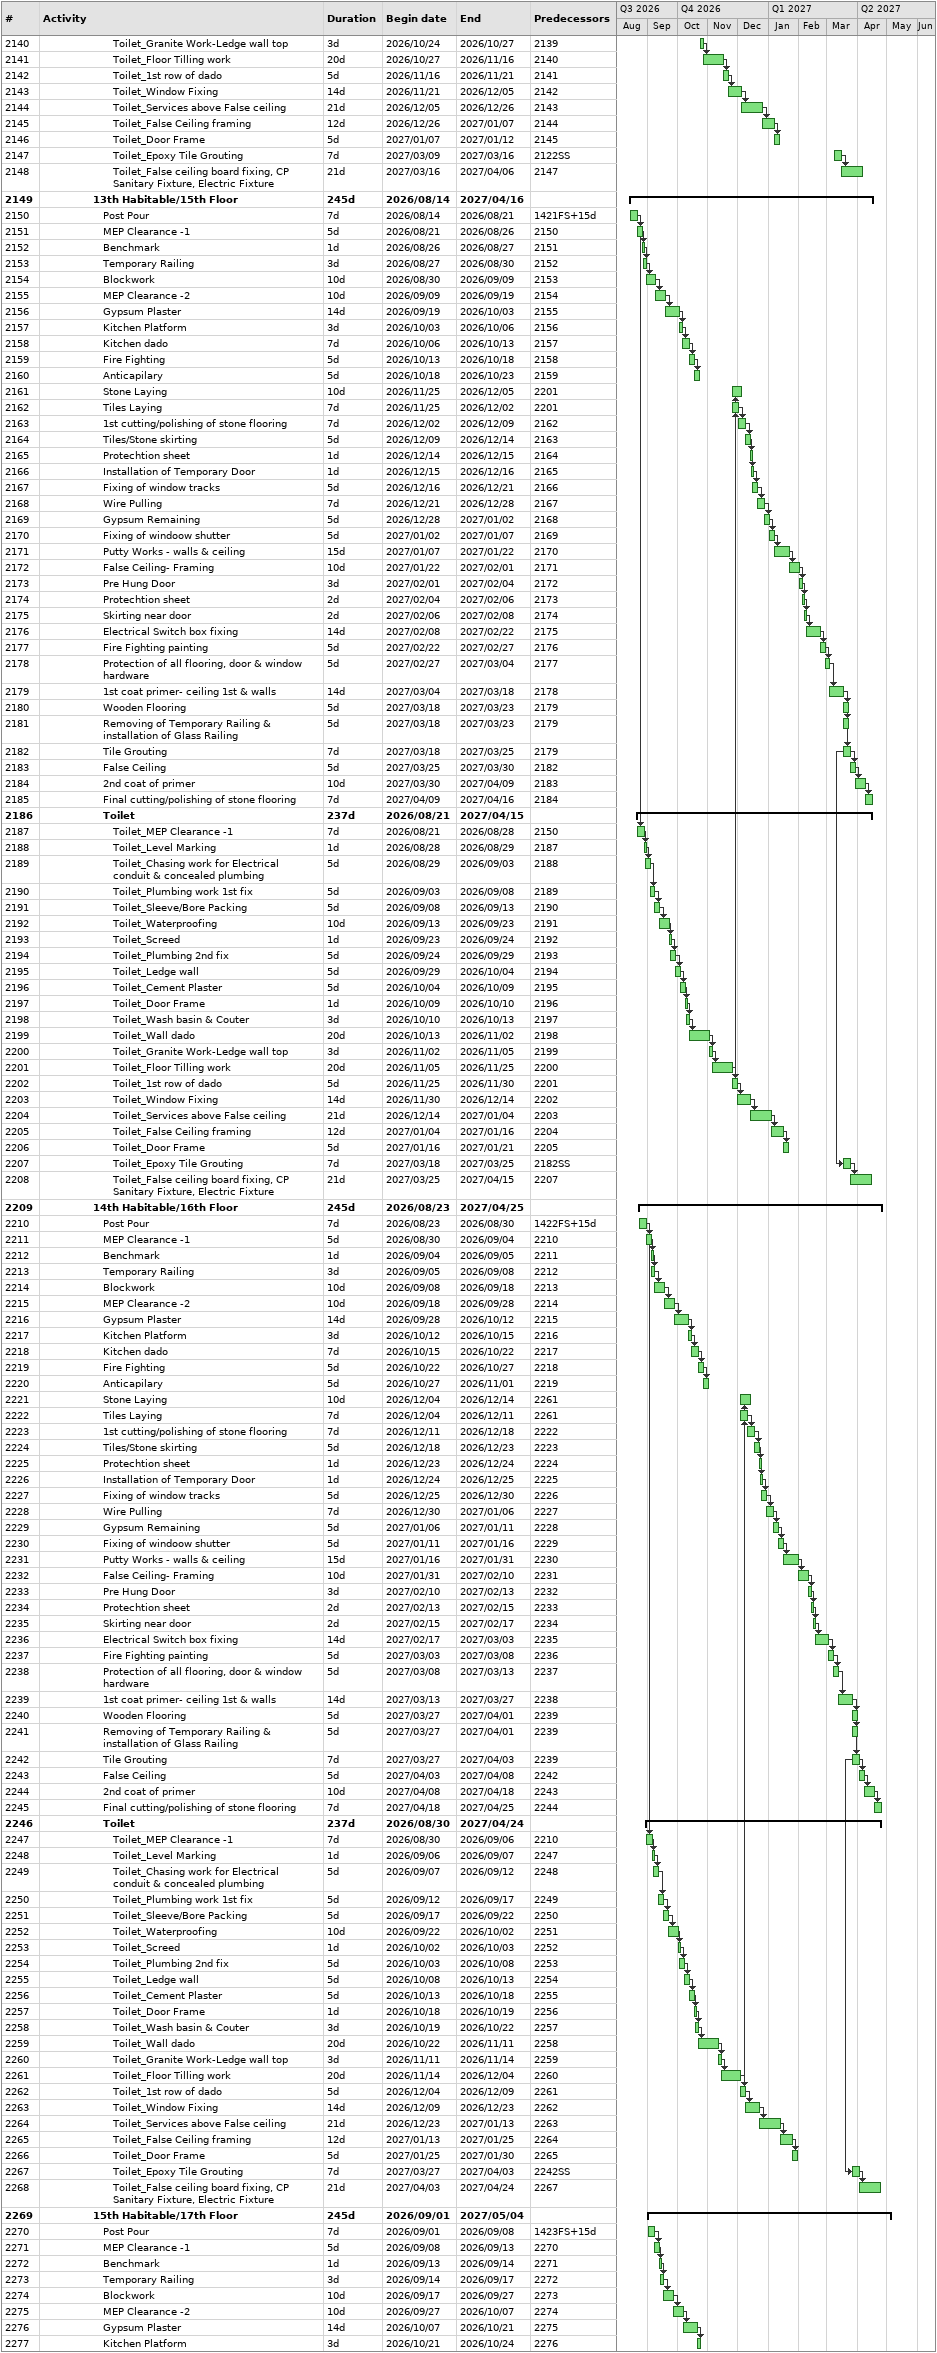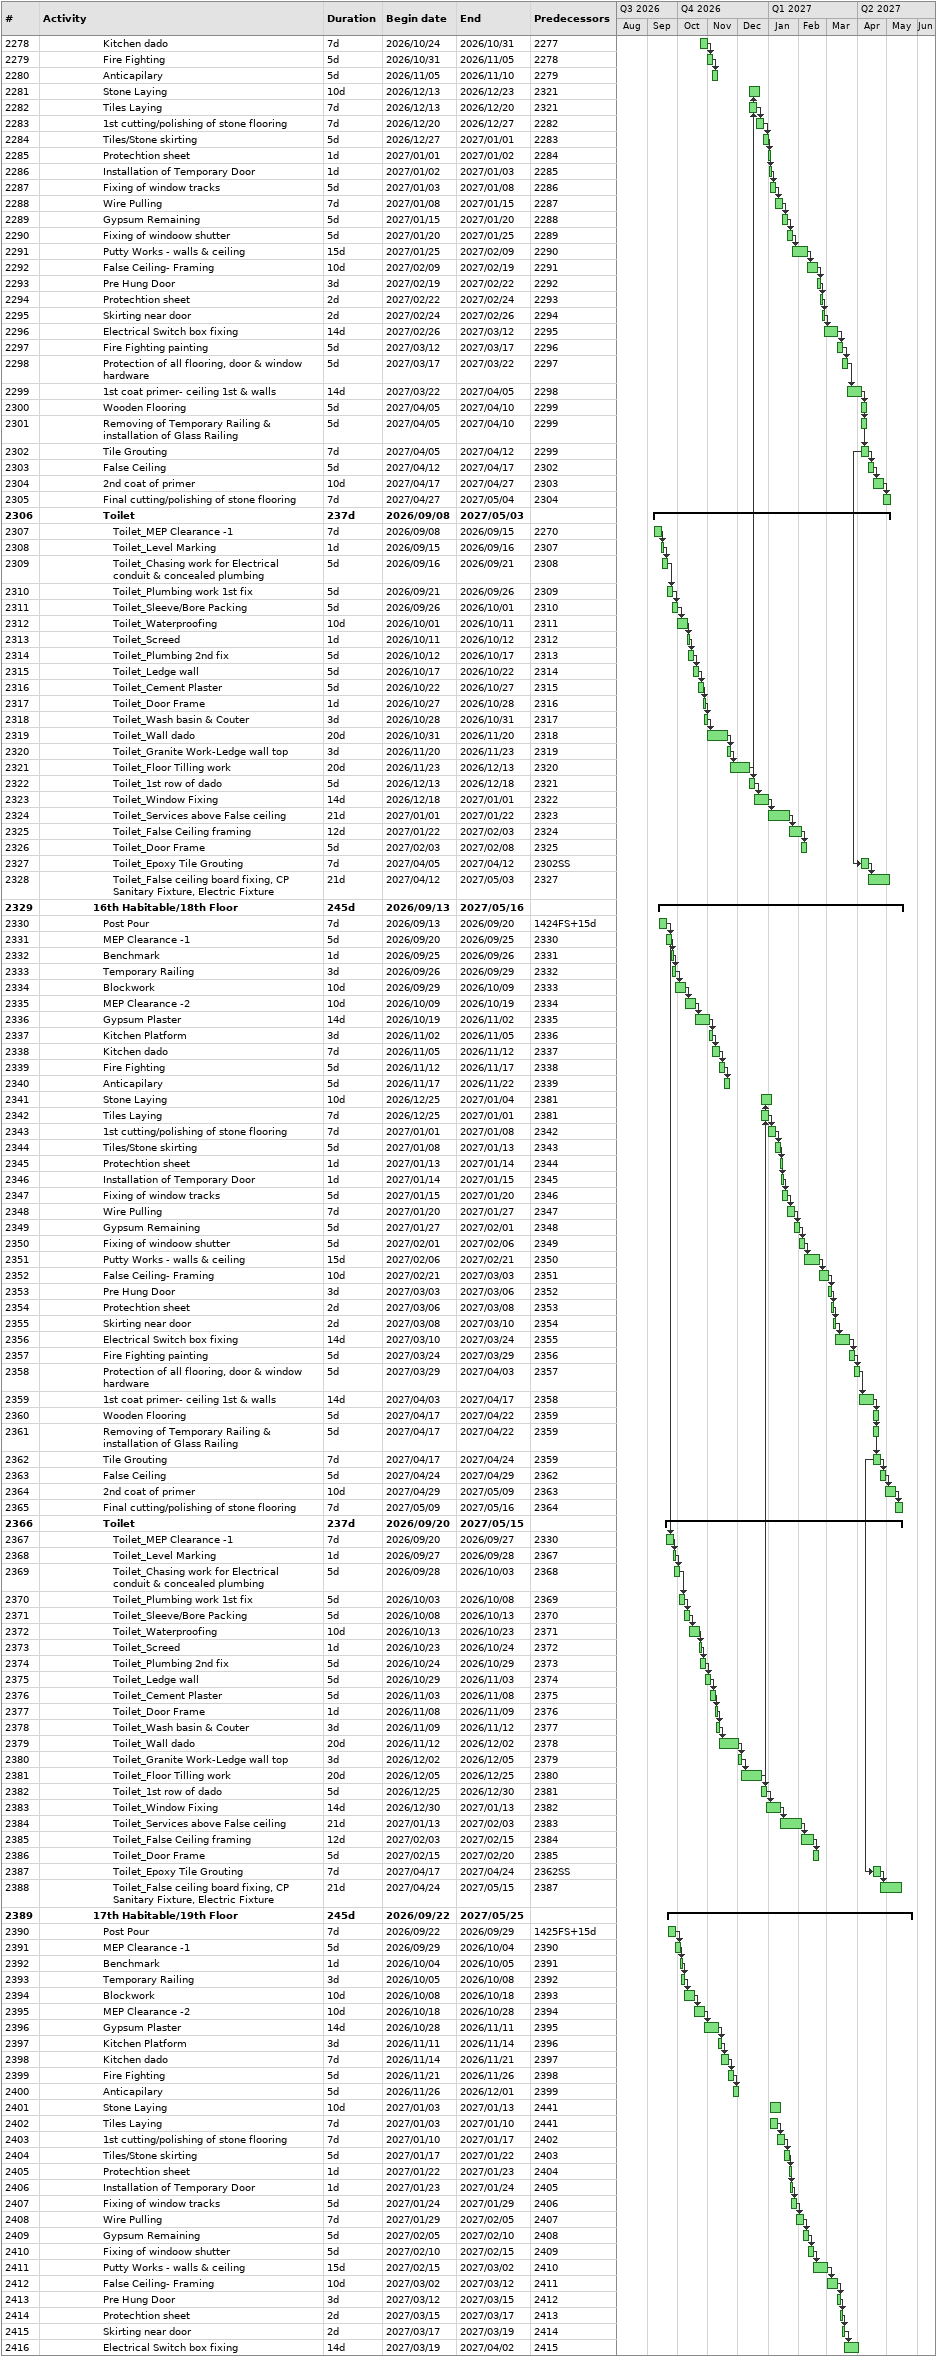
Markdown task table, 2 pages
| ID | Level | Task | Duration | Start | Finish | Predecessors |
|---|---|---|---|---|---|---|
| 2140 | 8 | Toilet_Granite Work-Ledge wall top | 3d | 2026-10-24 | 2026-10-27 | 2139 |
| 2141 | 8 | Toilet_Floor Tilling work | 20d | 2026-10-27 | 2026-11-16 | 2140 |
| 2142 | 8 | Toilet_1st row of dado | 5d | 2026-11-16 | 2026-11-21 | 2141 |
| 2143 | 8 | Toilet_Window Fixing | 14d | 2026-11-21 | 2026-12-05 | 2142 |
| 2144 | 8 | Toilet_Services above False ceiling | 21d | 2026-12-05 | 2026-12-26 | 2143 |
| 2145 | 8 | Toilet_False Ceiling framing | 12d | 2026-12-26 | 2027-01-07 | 2144 |
| 2146 | 8 | Toilet_Door Frame | 5d | 2027-01-07 | 2027-01-12 | 2145 |
| 2147 | 8 | Toilet_Epoxy Tile Grouting | 7d | 2027-03-09 | 2027-03-16 | 2122SS |
| 2148 | 8 | Toilet_False ceiling board fixing, CP Sanitary Fixture, Electric Fixture | 21d | 2027-03-16 | 2027-04-06 | 2147 |
| 2149 | 6 | **13th Habitable/15th Floor** | 245d | 2026-08-14 | 2027-04-16 |  |
| 2150 | 7 | Post Pour | 7d | 2026-08-14 | 2026-08-21 | 1421FS+15d |
| 2151 | 7 | MEP Clearance -1 | 5d | 2026-08-21 | 2026-08-26 | 2150 |
| 2152 | 7 | Benchmark | 1d | 2026-08-26 | 2026-08-27 | 2151 |
| 2153 | 7 | Temporary Railing | 3d | 2026-08-27 | 2026-08-30 | 2152 |
| 2154 | 7 | Blockwork | 10d | 2026-08-30 | 2026-09-09 | 2153 |
| 2155 | 7 | MEP Clearance -2 | 10d | 2026-09-09 | 2026-09-19 | 2154 |
| 2156 | 7 | Gypsum Plaster | 14d | 2026-09-19 | 2026-10-03 | 2155 |
| 2157 | 7 | Kitchen Platform | 3d | 2026-10-03 | 2026-10-06 | 2156 |
| 2158 | 7 | Kitchen dado | 7d | 2026-10-06 | 2026-10-13 | 2157 |
| 2159 | 7 | Fire Fighting | 5d | 2026-10-13 | 2026-10-18 | 2158 |
| 2160 | 7 | Anticapilary | 5d | 2026-10-18 | 2026-10-23 | 2159 |
| 2161 | 7 | Stone Laying | 10d | 2026-11-25 | 2026-12-05 | 2201 |
| 2162 | 7 | Tiles Laying | 7d | 2026-11-25 | 2026-12-02 | 2201 |
| 2163 | 7 | 1st cutting/polishing of stone flooring | 7d | 2026-12-02 | 2026-12-09 | 2162 |
| 2164 | 7 | Tiles/Stone skirting | 5d | 2026-12-09 | 2026-12-14 | 2163 |
| 2165 | 7 | Protechtion sheet | 1d | 2026-12-14 | 2026-12-15 | 2164 |
| 2166 | 7 | Installation of Temporary Door | 1d | 2026-12-15 | 2026-12-16 | 2165 |
| 2167 | 7 | Fixing of window tracks | 5d | 2026-12-16 | 2026-12-21 | 2166 |
| 2168 | 7 | Wire Pulling | 7d | 2026-12-21 | 2026-12-28 | 2167 |
| 2169 | 7 | Gypsum Remaining | 5d | 2026-12-28 | 2027-01-02 | 2168 |
| 2170 | 7 | Fixing of windoow shutter | 5d | 2027-01-02 | 2027-01-07 | 2169 |
| 2171 | 7 | Putty Works - walls & ceiling | 15d | 2027-01-07 | 2027-01-22 | 2170 |
| 2172 | 7 | False Ceiling- Framing | 10d | 2027-01-22 | 2027-02-01 | 2171 |
| 2173 | 7 | Pre Hung Door | 3d | 2027-02-01 | 2027-02-04 | 2172 |
| 2174 | 7 | Protechtion sheet | 2d | 2027-02-04 | 2027-02-06 | 2173 |
| 2175 | 7 | Skirting near door | 2d | 2027-02-06 | 2027-02-08 | 2174 |
| 2176 | 7 | Electrical Switch box fixing | 14d | 2027-02-08 | 2027-02-22 | 2175 |
| 2177 | 7 | Fire Fighting painting | 5d | 2027-02-22 | 2027-02-27 | 2176 |
| 2178 | 7 | Protection of all flooring, door & window hardware | 5d | 2027-02-27 | 2027-03-04 | 2177 |
| 2179 | 7 | 1st coat primer- ceiling 1st & walls | 14d | 2027-03-04 | 2027-03-18 | 2178 |
| 2180 | 7 | Wooden Flooring | 5d | 2027-03-18 | 2027-03-23 | 2179 |
| 2181 | 7 | Removing of Temporary Railing & installation of Glass Railing | 5d | 2027-03-18 | 2027-03-23 | 2179 |
| 2182 | 7 | Tile Grouting | 7d | 2027-03-18 | 2027-03-25 | 2179 |
| 2183 | 7 | False Ceiling | 5d | 2027-03-25 | 2027-03-30 | 2182 |
| 2184 | 7 | 2nd coat of primer | 10d | 2027-03-30 | 2027-04-09 | 2183 |
| 2185 | 7 | Final cutting/polishing of stone flooring | 7d | 2027-04-09 | 2027-04-16 | 2184 |
| 2186 | 7 | **Toilet** | 237d | 2026-08-21 | 2027-04-15 |  |
| 2187 | 8 | Toilet_MEP Clearance -1 | 7d | 2026-08-21 | 2026-08-28 | 2150 |
| 2188 | 8 | Toilet_Level Marking | 1d | 2026-08-28 | 2026-08-29 | 2187 |
| 2189 | 8 | Toilet_Chasing work for Electrical conduit & concealed plumbing | 5d | 2026-08-29 | 2026-09-03 | 2188 |
| 2190 | 8 | Toilet_Plumbing work 1st fix | 5d | 2026-09-03 | 2026-09-08 | 2189 |
| 2191 | 8 | Toilet_Sleeve/Bore Packing | 5d | 2026-09-08 | 2026-09-13 | 2190 |
| 2192 | 8 | Toilet_Waterproofing | 10d | 2026-09-13 | 2026-09-23 | 2191 |
| 2193 | 8 | Toilet_Screed | 1d | 2026-09-23 | 2026-09-24 | 2192 |
| 2194 | 8 | Toilet_Plumbing 2nd fix | 5d | 2026-09-24 | 2026-09-29 | 2193 |
| 2195 | 8 | Toilet_Ledge wall | 5d | 2026-09-29 | 2026-10-04 | 2194 |
| 2196 | 8 | Toilet_Cement Plaster | 5d | 2026-10-04 | 2026-10-09 | 2195 |
| 2197 | 8 | Toilet_Door Frame | 1d | 2026-10-09 | 2026-10-10 | 2196 |
| 2198 | 8 | Toilet_Wash basin & Couter | 3d | 2026-10-10 | 2026-10-13 | 2197 |
| 2199 | 8 | Toilet_Wall dado | 20d | 2026-10-13 | 2026-11-02 | 2198 |
| 2200 | 8 | Toilet_Granite Work-Ledge wall top | 3d | 2026-11-02 | 2026-11-05 | 2199 |
| 2201 | 8 | Toilet_Floor Tilling work | 20d | 2026-11-05 | 2026-11-25 | 2200 |
| 2202 | 8 | Toilet_1st row of dado | 5d | 2026-11-25 | 2026-11-30 | 2201 |
| 2203 | 8 | Toilet_Window Fixing | 14d | 2026-11-30 | 2026-12-14 | 2202 |
| 2204 | 8 | Toilet_Services above False ceiling | 21d | 2026-12-14 | 2027-01-04 | 2203 |
| 2205 | 8 | Toilet_False Ceiling framing | 12d | 2027-01-04 | 2027-01-16 | 2204 |
| 2206 | 8 | Toilet_Door Frame | 5d | 2027-01-16 | 2027-01-21 | 2205 |
| 2207 | 8 | Toilet_Epoxy Tile Grouting | 7d | 2027-03-18 | 2027-03-25 | 2182SS |
| 2208 | 8 | Toilet_False ceiling board fixing, CP Sanitary Fixture, Electric Fixture | 21d | 2027-03-25 | 2027-04-15 | 2207 |
| 2209 | 6 | **14th Habitable/16th Floor** | 245d | 2026-08-23 | 2027-04-25 |  |
| 2210 | 7 | Post Pour | 7d | 2026-08-23 | 2026-08-30 | 1422FS+15d |
| 2211 | 7 | MEP Clearance -1 | 5d | 2026-08-30 | 2026-09-04 | 2210 |
| 2212 | 7 | Benchmark | 1d | 2026-09-04 | 2026-09-05 | 2211 |
| 2213 | 7 | Temporary Railing | 3d | 2026-09-05 | 2026-09-08 | 2212 |
| 2214 | 7 | Blockwork | 10d | 2026-09-08 | 2026-09-18 | 2213 |
| 2215 | 7 | MEP Clearance -2 | 10d | 2026-09-18 | 2026-09-28 | 2214 |
| 2216 | 7 | Gypsum Plaster | 14d | 2026-09-28 | 2026-10-12 | 2215 |
| 2217 | 7 | Kitchen Platform | 3d | 2026-10-12 | 2026-10-15 | 2216 |
| 2218 | 7 | Kitchen dado | 7d | 2026-10-15 | 2026-10-22 | 2217 |
| 2219 | 7 | Fire Fighting | 5d | 2026-10-22 | 2026-10-27 | 2218 |
| 2220 | 7 | Anticapilary | 5d | 2026-10-27 | 2026-11-01 | 2219 |
| 2221 | 7 | Stone Laying | 10d | 2026-12-04 | 2026-12-14 | 2261 |
| 2222 | 7 | Tiles Laying | 7d | 2026-12-04 | 2026-12-11 | 2261 |
| 2223 | 7 | 1st cutting/polishing of stone flooring | 7d | 2026-12-11 | 2026-12-18 | 2222 |
| 2224 | 7 | Tiles/Stone skirting | 5d | 2026-12-18 | 2026-12-23 | 2223 |
| 2225 | 7 | Protechtion sheet | 1d | 2026-12-23 | 2026-12-24 | 2224 |
| 2226 | 7 | Installation of Temporary Door | 1d | 2026-12-24 | 2026-12-25 | 2225 |
| 2227 | 7 | Fixing of window tracks | 5d | 2026-12-25 | 2026-12-30 | 2226 |
| 2228 | 7 | Wire Pulling | 7d | 2026-12-30 | 2027-01-06 | 2227 |
| 2229 | 7 | Gypsum Remaining | 5d | 2027-01-06 | 2027-01-11 | 2228 |
| 2230 | 7 | Fixing of windoow shutter | 5d | 2027-01-11 | 2027-01-16 | 2229 |
| 2231 | 7 | Putty Works - walls & ceiling | 15d | 2027-01-16 | 2027-01-31 | 2230 |
| 2232 | 7 | False Ceiling- Framing | 10d | 2027-01-31 | 2027-02-10 | 2231 |
| 2233 | 7 | Pre Hung Door | 3d | 2027-02-10 | 2027-02-13 | 2232 |
| 2234 | 7 | Protechtion sheet | 2d | 2027-02-13 | 2027-02-15 | 2233 |
| 2235 | 7 | Skirting near door | 2d | 2027-02-15 | 2027-02-17 | 2234 |
| 2236 | 7 | Electrical Switch box fixing | 14d | 2027-02-17 | 2027-03-03 | 2235 |
| 2237 | 7 | Fire Fighting painting | 5d | 2027-03-03 | 2027-03-08 | 2236 |
| 2238 | 7 | Protection of all flooring, door & window hardware | 5d | 2027-03-08 | 2027-03-13 | 2237 |
| 2239 | 7 | 1st coat primer- ceiling 1st & walls | 14d | 2027-03-13 | 2027-03-27 | 2238 |
| 2240 | 7 | Wooden Flooring | 5d | 2027-03-27 | 2027-04-01 | 2239 |
| 2241 | 7 | Removing of Temporary Railing & installation of Glass Railing | 5d | 2027-03-27 | 2027-04-01 | 2239 |
| 2242 | 7 | Tile Grouting | 7d | 2027-03-27 | 2027-04-03 | 2239 |
| 2243 | 7 | False Ceiling | 5d | 2027-04-03 | 2027-04-08 | 2242 |
| 2244 | 7 | 2nd coat of primer | 10d | 2027-04-08 | 2027-04-18 | 2243 |
| 2245 | 7 | Final cutting/polishing of stone flooring | 7d | 2027-04-18 | 2027-04-25 | 2244 |
| 2246 | 7 | **Toilet** | 237d | 2026-08-30 | 2027-04-24 |  |
| 2247 | 8 | Toilet_MEP Clearance -1 | 7d | 2026-08-30 | 2026-09-06 | 2210 |
| 2248 | 8 | Toilet_Level Marking | 1d | 2026-09-06 | 2026-09-07 | 2247 |
| 2249 | 8 | Toilet_Chasing work for Electrical conduit & concealed plumbing | 5d | 2026-09-07 | 2026-09-12 | 2248 |
| 2250 | 8 | Toilet_Plumbing work 1st fix | 5d | 2026-09-12 | 2026-09-17 | 2249 |
| 2251 | 8 | Toilet_Sleeve/Bore Packing | 5d | 2026-09-17 | 2026-09-22 | 2250 |
| 2252 | 8 | Toilet_Waterproofing | 10d | 2026-09-22 | 2026-10-02 | 2251 |
| 2253 | 8 | Toilet_Screed | 1d | 2026-10-02 | 2026-10-03 | 2252 |
| 2254 | 8 | Toilet_Plumbing 2nd fix | 5d | 2026-10-03 | 2026-10-08 | 2253 |
| 2255 | 8 | Toilet_Ledge wall | 5d | 2026-10-08 | 2026-10-13 | 2254 |
| 2256 | 8 | Toilet_Cement Plaster | 5d | 2026-10-13 | 2026-10-18 | 2255 |
| 2257 | 8 | Toilet_Door Frame | 1d | 2026-10-18 | 2026-10-19 | 2256 |
| 2258 | 8 | Toilet_Wash basin & Couter | 3d | 2026-10-19 | 2026-10-22 | 2257 |
| 2259 | 8 | Toilet_Wall dado | 20d | 2026-10-22 | 2026-11-11 | 2258 |
| 2260 | 8 | Toilet_Granite Work-Ledge wall top | 3d | 2026-11-11 | 2026-11-14 | 2259 |
| 2261 | 8 | Toilet_Floor Tilling work | 20d | 2026-11-14 | 2026-12-04 | 2260 |
| 2262 | 8 | Toilet_1st row of dado | 5d | 2026-12-04 | 2026-12-09 | 2261 |
| 2263 | 8 | Toilet_Window Fixing | 14d | 2026-12-09 | 2026-12-23 | 2262 |
| 2264 | 8 | Toilet_Services above False ceiling | 21d | 2026-12-23 | 2027-01-13 | 2263 |
| 2265 | 8 | Toilet_False Ceiling framing | 12d | 2027-01-13 | 2027-01-25 | 2264 |
| 2266 | 8 | Toilet_Door Frame | 5d | 2027-01-25 | 2027-01-30 | 2265 |
| 2267 | 8 | Toilet_Epoxy Tile Grouting | 7d | 2027-03-27 | 2027-04-03 | 2242SS |
| 2268 | 8 | Toilet_False ceiling board fixing, CP Sanitary Fixture, Electric Fixture | 21d | 2027-04-03 | 2027-04-24 | 2267 |
| 2269 | 6 | **15th Habitable/17th Floor** | 245d | 2026-09-01 | 2027-05-04 |  |
| 2270 | 7 | Post Pour | 7d | 2026-09-01 | 2026-09-08 | 1423FS+15d |
| 2271 | 7 | MEP Clearance -1 | 5d | 2026-09-08 | 2026-09-13 | 2270 |
| 2272 | 7 | Benchmark | 1d | 2026-09-13 | 2026-09-14 | 2271 |
| 2273 | 7 | Temporary Railing | 3d | 2026-09-14 | 2026-09-17 | 2272 |
| 2274 | 7 | Blockwork | 10d | 2026-09-17 | 2026-09-27 | 2273 |
| 2275 | 7 | MEP Clearance -2 | 10d | 2026-09-27 | 2026-10-07 | 2274 |
| 2276 | 7 | Gypsum Plaster | 14d | 2026-10-07 | 2026-10-21 | 2275 |
| 2277 | 7 | Kitchen Platform | 3d | 2026-10-21 | 2026-10-24 | 2276 |
| 2278 | 7 | Kitchen dado | 7d | 2026-10-24 | 2026-10-31 | 2277 |
| 2279 | 7 | Fire Fighting | 5d | 2026-10-31 | 2026-11-05 | 2278 |
| 2280 | 7 | Anticapilary | 5d | 2026-11-05 | 2026-11-10 | 2279 |
| 2281 | 7 | Stone Laying | 10d | 2026-12-13 | 2026-12-23 | 2321 |
| 2282 | 7 | Tiles Laying | 7d | 2026-12-13 | 2026-12-20 | 2321 |
| 2283 | 7 | 1st cutting/polishing of stone flooring | 7d | 2026-12-20 | 2026-12-27 | 2282 |
| 2284 | 7 | Tiles/Stone skirting | 5d | 2026-12-27 | 2027-01-01 | 2283 |
| 2285 | 7 | Protechtion sheet | 1d | 2027-01-01 | 2027-01-02 | 2284 |
| 2286 | 7 | Installation of Temporary Door | 1d | 2027-01-02 | 2027-01-03 | 2285 |
| 2287 | 7 | Fixing of window tracks | 5d | 2027-01-03 | 2027-01-08 | 2286 |
| 2288 | 7 | Wire Pulling | 7d | 2027-01-08 | 2027-01-15 | 2287 |
| 2289 | 7 | Gypsum Remaining | 5d | 2027-01-15 | 2027-01-20 | 2288 |
| 2290 | 7 | Fixing of windoow shutter | 5d | 2027-01-20 | 2027-01-25 | 2289 |
| 2291 | 7 | Putty Works - walls & ceiling | 15d | 2027-01-25 | 2027-02-09 | 2290 |
| 2292 | 7 | False Ceiling- Framing | 10d | 2027-02-09 | 2027-02-19 | 2291 |
| 2293 | 7 | Pre Hung Door | 3d | 2027-02-19 | 2027-02-22 | 2292 |
| 2294 | 7 | Protechtion sheet | 2d | 2027-02-22 | 2027-02-24 | 2293 |
| 2295 | 7 | Skirting near door | 2d | 2027-02-24 | 2027-02-26 | 2294 |
| 2296 | 7 | Electrical Switch box fixing | 14d | 2027-02-26 | 2027-03-12 | 2295 |
| 2297 | 7 | Fire Fighting painting | 5d | 2027-03-12 | 2027-03-17 | 2296 |
| 2298 | 7 | Protection of all flooring, door & window hardware | 5d | 2027-03-17 | 2027-03-22 | 2297 |
| 2299 | 7 | 1st coat primer- ceiling 1st & walls | 14d | 2027-03-22 | 2027-04-05 | 2298 |
| 2300 | 7 | Wooden Flooring | 5d | 2027-04-05 | 2027-04-10 | 2299 |
| 2301 | 7 | Removing of Temporary Railing & installation of Glass Railing | 5d | 2027-04-05 | 2027-04-10 | 2299 |
| 2302 | 7 | Tile Grouting | 7d | 2027-04-05 | 2027-04-12 | 2299 |
| 2303 | 7 | False Ceiling | 5d | 2027-04-12 | 2027-04-17 | 2302 |
| 2304 | 7 | 2nd coat of primer | 10d | 2027-04-17 | 2027-04-27 | 2303 |
| 2305 | 7 | Final cutting/polishing of stone flooring | 7d | 2027-04-27 | 2027-05-04 | 2304 |
| 2306 | 7 | **Toilet** | 237d | 2026-09-08 | 2027-05-03 |  |
| 2307 | 8 | Toilet_MEP Clearance -1 | 7d | 2026-09-08 | 2026-09-15 | 2270 |
| 2308 | 8 | Toilet_Level Marking | 1d | 2026-09-15 | 2026-09-16 | 2307 |
| 2309 | 8 | Toilet_Chasing work for Electrical conduit & concealed plumbing | 5d | 2026-09-16 | 2026-09-21 | 2308 |
| 2310 | 8 | Toilet_Plumbing work 1st fix | 5d | 2026-09-21 | 2026-09-26 | 2309 |
| 2311 | 8 | Toilet_Sleeve/Bore Packing | 5d | 2026-09-26 | 2026-10-01 | 2310 |
| 2312 | 8 | Toilet_Waterproofing | 10d | 2026-10-01 | 2026-10-11 | 2311 |
| 2313 | 8 | Toilet_Screed | 1d | 2026-10-11 | 2026-10-12 | 2312 |
| 2314 | 8 | Toilet_Plumbing 2nd fix | 5d | 2026-10-12 | 2026-10-17 | 2313 |
| 2315 | 8 | Toilet_Ledge wall | 5d | 2026-10-17 | 2026-10-22 | 2314 |
| 2316 | 8 | Toilet_Cement Plaster | 5d | 2026-10-22 | 2026-10-27 | 2315 |
| 2317 | 8 | Toilet_Door Frame | 1d | 2026-10-27 | 2026-10-28 | 2316 |
| 2318 | 8 | Toilet_Wash basin & Couter | 3d | 2026-10-28 | 2026-10-31 | 2317 |
| 2319 | 8 | Toilet_Wall dado | 20d | 2026-10-31 | 2026-11-20 | 2318 |
| 2320 | 8 | Toilet_Granite Work-Ledge wall top | 3d | 2026-11-20 | 2026-11-23 | 2319 |
| 2321 | 8 | Toilet_Floor Tilling work | 20d | 2026-11-23 | 2026-12-13 | 2320 |
| 2322 | 8 | Toilet_1st row of dado | 5d | 2026-12-13 | 2026-12-18 | 2321 |
| 2323 | 8 | Toilet_Window Fixing | 14d | 2026-12-18 | 2027-01-01 | 2322 |
| 2324 | 8 | Toilet_Services above False ceiling | 21d | 2027-01-01 | 2027-01-22 | 2323 |
| 2325 | 8 | Toilet_False Ceiling framing | 12d | 2027-01-22 | 2027-02-03 | 2324 |
| 2326 | 8 | Toilet_Door Frame | 5d | 2027-02-03 | 2027-02-08 | 2325 |
| 2327 | 8 | Toilet_Epoxy Tile Grouting | 7d | 2027-04-05 | 2027-04-12 | 2302SS |
| 2328 | 8 | Toilet_False ceiling board fixing, CP Sanitary Fixture, Electric Fixture | 21d | 2027-04-12 | 2027-05-03 | 2327 |
| 2329 | 6 | **16th Habitable/18th Floor** | 245d | 2026-09-13 | 2027-05-16 |  |
| 2330 | 7 | Post Pour | 7d | 2026-09-13 | 2026-09-20 | 1424FS+15d |
| 2331 | 7 | MEP Clearance -1 | 5d | 2026-09-20 | 2026-09-25 | 2330 |
| 2332 | 7 | Benchmark | 1d | 2026-09-25 | 2026-09-26 | 2331 |
| 2333 | 7 | Temporary Railing | 3d | 2026-09-26 | 2026-09-29 | 2332 |
| 2334 | 7 | Blockwork | 10d | 2026-09-29 | 2026-10-09 | 2333 |
| 2335 | 7 | MEP Clearance -2 | 10d | 2026-10-09 | 2026-10-19 | 2334 |
| 2336 | 7 | Gypsum Plaster | 14d | 2026-10-19 | 2026-11-02 | 2335 |
| 2337 | 7 | Kitchen Platform | 3d | 2026-11-02 | 2026-11-05 | 2336 |
| 2338 | 7 | Kitchen dado | 7d | 2026-11-05 | 2026-11-12 | 2337 |
| 2339 | 7 | Fire Fighting | 5d | 2026-11-12 | 2026-11-17 | 2338 |
| 2340 | 7 | Anticapilary | 5d | 2026-11-17 | 2026-11-22 | 2339 |
| 2341 | 7 | Stone Laying | 10d | 2026-12-25 | 2027-01-04 | 2381 |
| 2342 | 7 | Tiles Laying | 7d | 2026-12-25 | 2027-01-01 | 2381 |
| 2343 | 7 | 1st cutting/polishing of stone flooring | 7d | 2027-01-01 | 2027-01-08 | 2342 |
| 2344 | 7 | Tiles/Stone skirting | 5d | 2027-01-08 | 2027-01-13 | 2343 |
| 2345 | 7 | Protechtion sheet | 1d | 2027-01-13 | 2027-01-14 | 2344 |
| 2346 | 7 | Installation of Temporary Door | 1d | 2027-01-14 | 2027-01-15 | 2345 |
| 2347 | 7 | Fixing of window tracks | 5d | 2027-01-15 | 2027-01-20 | 2346 |
| 2348 | 7 | Wire Pulling | 7d | 2027-01-20 | 2027-01-27 | 2347 |
| 2349 | 7 | Gypsum Remaining | 5d | 2027-01-27 | 2027-02-01 | 2348 |
| 2350 | 7 | Fixing of windoow shutter | 5d | 2027-02-01 | 2027-02-06 | 2349 |
| 2351 | 7 | Putty Works - walls & ceiling | 15d | 2027-02-06 | 2027-02-21 | 2350 |
| 2352 | 7 | False Ceiling- Framing | 10d | 2027-02-21 | 2027-03-03 | 2351 |
| 2353 | 7 | Pre Hung Door | 3d | 2027-03-03 | 2027-03-06 | 2352 |
| 2354 | 7 | Protechtion sheet | 2d | 2027-03-06 | 2027-03-08 | 2353 |
| 2355 | 7 | Skirting near door | 2d | 2027-03-08 | 2027-03-10 | 2354 |
| 2356 | 7 | Electrical Switch box fixing | 14d | 2027-03-10 | 2027-03-24 | 2355 |
| 2357 | 7 | Fire Fighting painting | 5d | 2027-03-24 | 2027-03-29 | 2356 |
| 2358 | 7 | Protection of all flooring, door & window hardware | 5d | 2027-03-29 | 2027-04-03 | 2357 |
| 2359 | 7 | 1st coat primer- ceiling 1st & walls | 14d | 2027-04-03 | 2027-04-17 | 2358 |
| 2360 | 7 | Wooden Flooring | 5d | 2027-04-17 | 2027-04-22 | 2359 |
| 2361 | 7 | Removing of Temporary Railing & installation of Glass Railing | 5d | 2027-04-17 | 2027-04-22 | 2359 |
| 2362 | 7 | Tile Grouting | 7d | 2027-04-17 | 2027-04-24 | 2359 |
| 2363 | 7 | False Ceiling | 5d | 2027-04-24 | 2027-04-29 | 2362 |
| 2364 | 7 | 2nd coat of primer | 10d | 2027-04-29 | 2027-05-09 | 2363 |
| 2365 | 7 | Final cutting/polishing of stone flooring | 7d | 2027-05-09 | 2027-05-16 | 2364 |
| 2366 | 7 | **Toilet** | 237d | 2026-09-20 | 2027-05-15 |  |
| 2367 | 8 | Toilet_MEP Clearance -1 | 7d | 2026-09-20 | 2026-09-27 | 2330 |
| 2368 | 8 | Toilet_Level Marking | 1d | 2026-09-27 | 2026-09-28 | 2367 |
| 2369 | 8 | Toilet_Chasing work for Electrical conduit & concealed plumbing | 5d | 2026-09-28 | 2026-10-03 | 2368 |
| 2370 | 8 | Toilet_Plumbing work 1st fix | 5d | 2026-10-03 | 2026-10-08 | 2369 |
| 2371 | 8 | Toilet_Sleeve/Bore Packing | 5d | 2026-10-08 | 2026-10-13 | 2370 |
| 2372 | 8 | Toilet_Waterproofing | 10d | 2026-10-13 | 2026-10-23 | 2371 |
| 2373 | 8 | Toilet_Screed | 1d | 2026-10-23 | 2026-10-24 | 2372 |
| 2374 | 8 | Toilet_Plumbing 2nd fix | 5d | 2026-10-24 | 2026-10-29 | 2373 |
| 2375 | 8 | Toilet_Ledge wall | 5d | 2026-10-29 | 2026-11-03 | 2374 |
| 2376 | 8 | Toilet_Cement Plaster | 5d | 2026-11-03 | 2026-11-08 | 2375 |
| 2377 | 8 | Toilet_Door Frame | 1d | 2026-11-08 | 2026-11-09 | 2376 |
| 2378 | 8 | Toilet_Wash basin & Couter | 3d | 2026-11-09 | 2026-11-12 | 2377 |
| 2379 | 8 | Toilet_Wall dado | 20d | 2026-11-12 | 2026-12-02 | 2378 |
| 2380 | 8 | Toilet_Granite Work-Ledge wall top | 3d | 2026-12-02 | 2026-12-05 | 2379 |
| 2381 | 8 | Toilet_Floor Tilling work | 20d | 2026-12-05 | 2026-12-25 | 2380 |
| 2382 | 8 | Toilet_1st row of dado | 5d | 2026-12-25 | 2026-12-30 | 2381 |
| 2383 | 8 | Toilet_Window Fixing | 14d | 2026-12-30 | 2027-01-13 | 2382 |
| 2384 | 8 | Toilet_Services above False ceiling | 21d | 2027-01-13 | 2027-02-03 | 2383 |
| 2385 | 8 | Toilet_False Ceiling framing | 12d | 2027-02-03 | 2027-02-15 | 2384 |
| 2386 | 8 | Toilet_Door Frame | 5d | 2027-02-15 | 2027-02-20 | 2385 |
| 2387 | 8 | Toilet_Epoxy Tile Grouting | 7d | 2027-04-17 | 2027-04-24 | 2362SS |
| 2388 | 8 | Toilet_False ceiling board fixing, CP Sanitary Fixture, Electric Fixture | 21d | 2027-04-24 | 2027-05-15 | 2387 |
| 2389 | 6 | **17th Habitable/19th Floor** | 245d | 2026-09-22 | 2027-05-25 |  |
| 2390 | 7 | Post Pour | 7d | 2026-09-22 | 2026-09-29 | 1425FS+15d |
| 2391 | 7 | MEP Clearance -1 | 5d | 2026-09-29 | 2026-10-04 | 2390 |
| 2392 | 7 | Benchmark | 1d | 2026-10-04 | 2026-10-05 | 2391 |
| 2393 | 7 | Temporary Railing | 3d | 2026-10-05 | 2026-10-08 | 2392 |
| 2394 | 7 | Blockwork | 10d | 2026-10-08 | 2026-10-18 | 2393 |
| 2395 | 7 | MEP Clearance -2 | 10d | 2026-10-18 | 2026-10-28 | 2394 |
| 2396 | 7 | Gypsum Plaster | 14d | 2026-10-28 | 2026-11-11 | 2395 |
| 2397 | 7 | Kitchen Platform | 3d | 2026-11-11 | 2026-11-14 | 2396 |
| 2398 | 7 | Kitchen dado | 7d | 2026-11-14 | 2026-11-21 | 2397 |
| 2399 | 7 | Fire Fighting | 5d | 2026-11-21 | 2026-11-26 | 2398 |
| 2400 | 7 | Anticapilary | 5d | 2026-11-26 | 2026-12-01 | 2399 |
| 2401 | 7 | Stone Laying | 10d | 2027-01-03 | 2027-01-13 | 2441 |
| 2402 | 7 | Tiles Laying | 7d | 2027-01-03 | 2027-01-10 | 2441 |
| 2403 | 7 | 1st cutting/polishing of stone flooring | 7d | 2027-01-10 | 2027-01-17 | 2402 |
| 2404 | 7 | Tiles/Stone skirting | 5d | 2027-01-17 | 2027-01-22 | 2403 |
| 2405 | 7 | Protechtion sheet | 1d | 2027-01-22 | 2027-01-23 | 2404 |
| 2406 | 7 | Installation of Temporary Door | 1d | 2027-01-23 | 2027-01-24 | 2405 |
| 2407 | 7 | Fixing of window tracks | 5d | 2027-01-24 | 2027-01-29 | 2406 |
| 2408 | 7 | Wire Pulling | 7d | 2027-01-29 | 2027-02-05 | 2407 |
| 2409 | 7 | Gypsum Remaining | 5d | 2027-02-05 | 2027-02-10 | 2408 |
| 2410 | 7 | Fixing of windoow shutter | 5d | 2027-02-10 | 2027-02-15 | 2409 |
| 2411 | 7 | Putty Works - walls & ceiling | 15d | 2027-02-15 | 2027-03-02 | 2410 |
| 2412 | 7 | False Ceiling- Framing | 10d | 2027-03-02 | 2027-03-12 | 2411 |
| 2413 | 7 | Pre Hung Door | 3d | 2027-03-12 | 2027-03-15 | 2412 |
| 2414 | 7 | Protechtion sheet | 2d | 2027-03-15 | 2027-03-17 | 2413 |
| 2415 | 7 | Skirting near door | 2d | 2027-03-17 | 2027-03-19 | 2414 |
| 2416 | 7 | Electrical Switch box fixing | 14d | 2027-03-19 | 2027-04-02 | 2415 |
